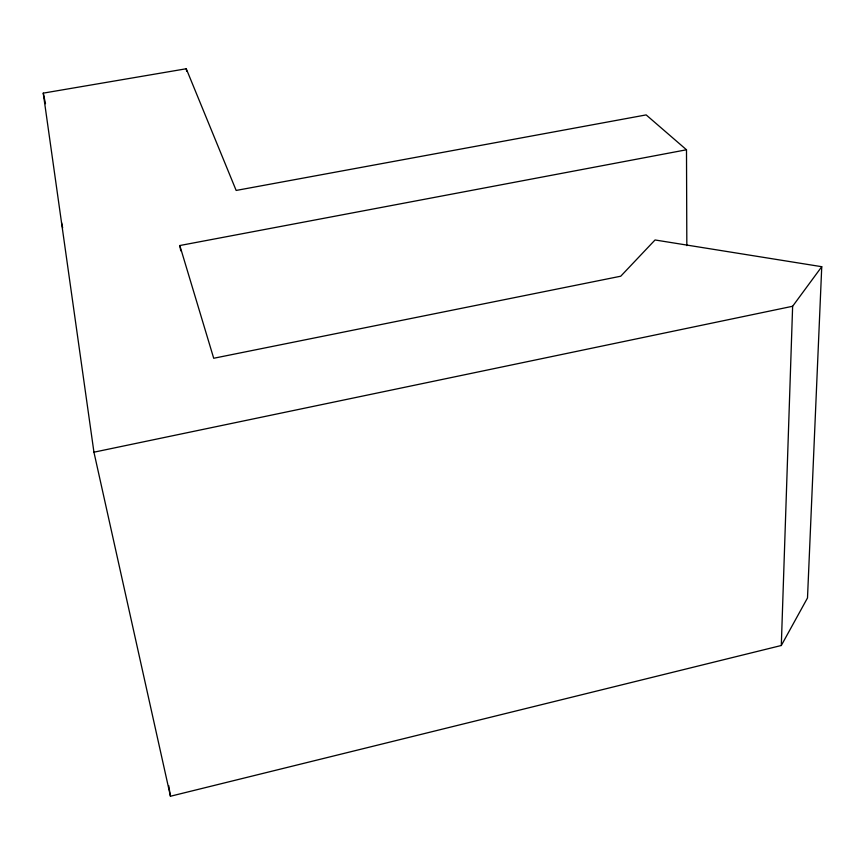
<?xml version="1.0" encoding="UTF-8"?>
<svg xmlns="http://www.w3.org/2000/svg" width="865" height="865" viewBox="0 0 865 865"><rect width="100%" height="100%" fill="white"/><g stroke="black" fill="none" stroke-linecap="round" stroke-linejoin="round"><path stroke-width="1.3" d="M686.496 149.775L646.155 114.904L236.156 190.441L186.256 68.757L43.25 93.139L93.939 452.19L170.448 796.243L781.3 645.495L792.632 306.264L821.75 266.701L655.043 239.973L620.735 276.216L213.709 358.261L179.812 245.53L686.496 149.775L686.832 245.638M821.75 266.701L807.499 597.953L781.3 645.495M93.939 452.19L792.632 306.264M61.534 222.619L62.669 227.884M43.25 93.139L45.499 103.714M179.812 245.53L180.753 250.828M186.256 68.757L186.689 71.417M168.718 785.582L170.448 796.243"/></g></svg>
